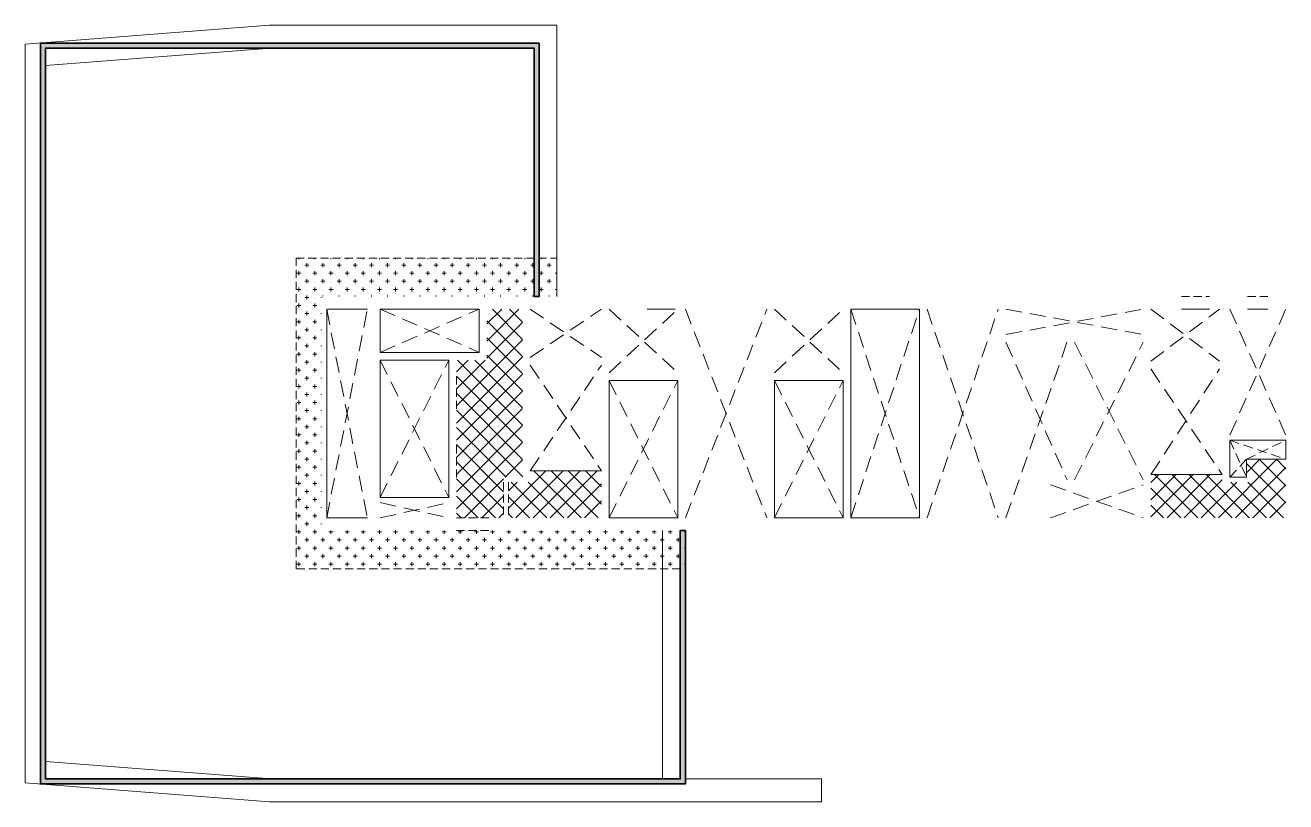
# Model space of a CAD drawing. Header units: millimetres. Extents: x 130300 to 179850, y 8450 to 38950.
import ezdxf

# ---------------------------------------------------------------- set-up
doc = ezdxf.new("R2010")
doc.units = ezdxf.units.MM
doc.linetypes.add('DASHED2', pattern=[9.525, 6.35, -3.175])
doc.linetypes.add('HIDDEN2', pattern=[4.7625, 3.175, -1.5875])
for name, color, linetype, lineweight in [('NDC_S_BEAM', 3, 'HIDDEN2', 20), ('NDC_S_HATCH MATERIAL', 8, 'Continuous', 13), ('NDC_S_OPENING', 9, 'DASHED2', 13), ('NDC_S_SLAB', 2, 'Continuous', 20), ('NDC_S_WALL', 6, 'Continuous', 35)]:
    doc.layers.add(name, color=color, linetype=linetype, lineweight=lineweight)

msp = doc.modelspace()

# ---------------------------------------------------------------- hatches: boundary and pattern name
at = {"layer": 'NDC_S_HATCH MATERIAL', "ltscale": 100}
h = msp.add_hatch(dxfattribs=at)
h.set_pattern_fill('BT-01', color=256, scale=20, pattern_type=2)
h.set_pattern_definition([(50, (0, 0), (143.45204, -12.55043), [15, -165]), (355, (0, 0), (-27.75027, 150.43843), [12, -132]), (100.4514, (11.95, -1.05), (115.70188, 137.88791), [12.74804, -140.22842]), (46.1842, (0, 40), (213.4482, -33.1038), [22.5, -247.5]), (96.6356, (17.79, 37.24), (186.93254, 194.82357), [19.12206, -210.3426]), (351.1842, (0, 40), (186.9324, 194.82372), [18, -198]), (21, (20, 30), (119.38141, -80.52378), [15, -165]), (326, (20, 30), (48.66307, 145.03001), [12, -132]), (71.4514, (29.95, 23.29), (168.04453, 64.5061), [12.74804, -140.22842]), (37.5, (0, 0), (2.431971, 66.57877), [0, -130.4, 0, -134, 0, -132.5]), (7.5, (0, 0), (52.613907, 78.882342), [0, -76.4, 0, -127.4, 0, -50.5]), (327.5, (-44.6, 0), (106.764487, -4.510974), [0, -50, 0, -156, 0, -207]), (317.5, (-64.6, 0), (116.637234, 20.020996), [0, -65, 0, -103.6, 0, -147]), (45, (0, 0), (-60.104076, 60.104076), []), (45, (0, 24.5), (-60.104076, 60.104076), [])])
h.paths.add_polyline_path([(150500, 38250), (130900, 38250), (130900, 9150), (156250, 9150), (156250, 19100), (156050, 19100), (156050, 9350), (131100, 9350), (131100, 38050), (150300, 38050), (150300, 28300), (150500, 28300)])
h = msp.add_hatch(dxfattribs=at)
h.set_pattern_fill('CROSS', color=256, scale=50)
h.paths.add_polyline_path([(156250, 19100), (141950, 19100), (141950, 28300), (151200, 28300), (151200, 29800), (140950, 29800), (140950, 17600), (156250, 17600)])
h = msp.add_hatch(dxfattribs=at)
h.set_pattern_fill('ANSI37', color=256, scale=150)
h.paths.add_polyline_path([(149850, 27800), (148450, 27800), (148450, 25800), (147250, 25800), (147250, 25150), (147250, 23750), (147250, 22450), (147250, 21050), (147250, 19600), (148650, 19600), (149100, 19600), (149100, 21000), (149100, 21200), (149850, 21200)])
h = msp.add_hatch(dxfattribs=at)
h.set_pattern_fill('ANSI37', color=256, scale=150)
h.paths.add_polyline_path([(179850, 21000), (179850, 21900), (178300, 21900), (178300, 21200), (178450, 21200), (178450, 21000), (177350, 21000), (177350, 21300), (174550, 21300), (174550, 19600), (179850, 19600)])
h = msp.add_hatch(dxfattribs=at)
h.set_pattern_fill('ANSI37', color=256, scale=150)
h.paths.add_polyline_path([(152950, 21450), (150150, 21450), (150150, 21000), (149300, 21000), (149300, 19600), (152950, 19600)])

# ---------------------------------------------------------------- linework, layer by layer
at = {"layer": 'NDC_S_BEAM', "ltscale": 100}
for p, q in [((175750, 28300), (176850, 28300)), ((178350, 28300), (179150, 28300)), ((147250, 25150), (147250, 23750)), ((147250, 22450), (147250, 21050)), ((149100, 21000), (149100, 19600)), ((149300, 21000), (149300, 19600)), ((147250, 19600), (148650, 19600)), ((147250, 19100), (148650, 19100))]:
    msp.add_line(p, q, dxfattribs=at)
msp.add_lwpolyline([(156050, 17600), (140950, 17600), (140950, 29800), (151200, 29800)], dxfattribs=at)
at = {"layer": 'NDC_S_OPENING', "ltscale": 100}
for p, q in [((142150, 19600), (143750, 27800)), ((142150, 27800), (143750, 19600)), ((144250, 27800), (148150, 26100)), ((144250, 26100), (148150, 27800)), ((150150, 27800), (152950, 25900)), ((150150, 25900), (152950, 27800)), ((153250, 27800), (155950, 25300)), ((153250, 25300), (155950, 27800)), ((156250, 27800), (159450, 19600)), ((156250, 19600), (159450, 27800)), ((159750, 27800), (162450, 25300)), ((159750, 25300), (162450, 27800)), ((162750, 27800), (165450, 19600)), ((162750, 19600), (165450, 27800)), ((165750, 27800), (168550, 19600)), ((165750, 19600), (168550, 27800)), ((168850, 27800), (174250, 26800)), ((168850, 26800), (174250, 27800)), ((174550, 27800), (177250, 25750)), ((174550, 25750), (177250, 27800)), ((177650, 27800), (179850, 22850)), ((177650, 22850), (179850, 27800)), ((168850, 26500), (171250, 21100)), ((168850, 19600), (171250, 26500)), ((171550, 26500), (174250, 21100)), ((171550, 21100), (174250, 26500)), ((144250, 25800), (146950, 20400)), ((144250, 20400), (146950, 25800)), ((150150, 21450), (152950, 25600)), ((150150, 25600), (152950, 21450)), ((174550, 25450), (177350, 21300)), ((174550, 21300), (177250, 25450)), ((153250, 25000), (155950, 19600)), ((153250, 19600), (155950, 25000)), ((159750, 25000), (162450, 19600)), ((159750, 19600), (162450, 25000)), ((170600, 20900), (174250, 19600)), ((170600, 19600), (174250, 20900)), ((144250, 19600), (146950, 20200)), ((144250, 20200), (146950, 19600))]:
    msp.add_line(p, q, dxfattribs=at)
at = {"layer": 'NDC_S_OPENING', "ltscale": 60}
for p, q in [((177650, 22650), (179850, 21900)), ((178300, 21900), (179850, 22650))]:
    msp.add_line(p, q, dxfattribs=at)
for points in [[(177650, 22650), (178300, 21200)], [(177650, 21200), (178300, 21900)]]:
    msp.add_lwpolyline(points, dxfattribs=at)
at = {"layer": 'NDC_S_SLAB', "ltscale": 100}
for p, q in [((154750, 27800), (155850, 27800)), ((175750, 27800), (176850, 27800)), ((178350, 27800), (179150, 27800)), ((152950, 21450), (150150, 21450)), ((174550, 21300), (177350, 21300)), ((155350, 9350), (155350, 19100))]:
    msp.add_line(p, q, dxfattribs=at)
for points in [[(139900, 38950), (130300, 38203), (130300, 9197), (139900, 8450)], [(151200, 28300), (151200, 38950), (139900, 38950)], [(139970, 38053), (131100, 37363)], [(143750, 27800), (142150, 27800), (142150, 19600), (143750, 19600)], [(131100, 10037), (139970, 9347)], [(139900, 8450), (161600, 8450), (161600, 9350), (156250, 9350)]]:
    msp.add_lwpolyline(points, dxfattribs=at)
for points in [[(144250, 27800), (148150, 27800), (148150, 26100), (144250, 26100)], [(162750, 27800), (165450, 27800), (165450, 19600), (162750, 19600)], [(144250, 25800), (146950, 25800), (146950, 20400), (144250, 20400)], [(155950, 25000), (153250, 25000), (153250, 19600), (155950, 19600)], [(159750, 25000), (162450, 25000), (162450, 19600), (159750, 19600)], [(178300, 21200), (177650, 21200), (177650, 22650), (179850, 22650), (179850, 21900), (178300, 21900)]]:
    msp.add_lwpolyline(points, close=True, dxfattribs=at)
at = {"layer": 'NDC_S_WALL', "ltscale": 10}
msp.add_lwpolyline([(150500, 38250), (130900, 38250), (130900, 9150), (156250, 9150), (156250, 19100), (156050, 19100), (156050, 9350), (131100, 9350), (131100, 38050), (150300, 38050), (150300, 28300), (150500, 28300)], close=True, dxfattribs=at)

doc.saveas('drawing.dxf')
